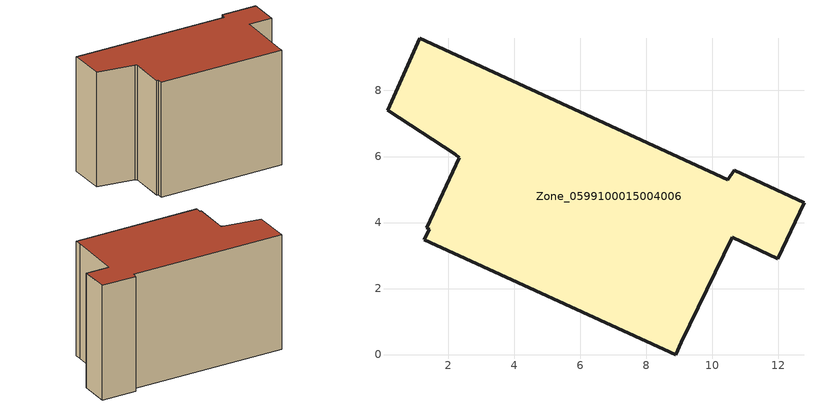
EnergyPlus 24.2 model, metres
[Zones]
Zone_0599100015004006
 floor ground (C_G): 10.46,5.3 10.67,5.58 12.78,4.61 11.99,2.91 10.6,3.55 9.05,0.36 8.89,0 1.28,3.48 1.42,3.79 1.34,3.83 2.33,5.96 2.21,6.07 0.16,7.39 1.14,9.58 z0.82
 wall outside (C_F): 9.05,0.36 10.6,3.55 11.99,2.91 12.78,4.61 10.67,5.58 10.46,5.3 1.14,9.58 0.16,7.39 2.21,6.07 2.33,5.96 1.34,3.83 1.42,3.79 1.28,3.48 8.89,0 9.05,0.36 z0.82:8.49
 roof outside (C_R): 10.67,5.58 10.46,5.3 1.14,9.58 0.16,7.39 2.21,6.07 2.33,5.96 1.34,3.83 1.42,3.79 1.28,3.48 8.89,0 9.05,0.36 10.6,3.55 11.99,2.91 12.78,4.61 z8.49
[BUILDING]
Pand.0599100015004006: North Axis=0; Terrain=City; Loads Convergence Tolerance Value=0.04; Temperature Convergence Tolerance Value=0.4; Solar Distribution=FullExterior; Maximum Number of Warmup Days=25; Minimum Number of Warmup Days=1
[Site:Location]
Rotterdam.The.Hague.AP_ZH_NLD Design_Conditions: Latitude=51.96; Longitude=4.45; Time Zone=1; Elevation=-4.5
[SITE:GROUNDTEMPERATURE:BUILDINGSURFACE]
18, 18, 18, 18, 18, 18, 18, 18, 18, 18, 18, 18
[MATERIAL] Thermal Absorptance=0.9; Solar Absorptance=0.7; Visible Absorptance=0.7
Name | Roughness | Thickness | Conductivity | Density | Specific Heat
G.TC.1965-1974 | MediumSmooth | 0.15 | 0.882353 | 540 | 1210
F.TC.1965-1974 | Rough | 0.3 | 0.697674 | 1920 | 840
R.TC.1965-1974 | MediumRough | 0.2 | 0.232558 | 1500 | 1000
[CONSTRUCTION]
C_G: G.TC.1965-1974
C_F: F.TC.1965-1974
C_R: R.TC.1965-1974
[ZONE]
Zone_0599100015004006: Type=1; Multiplier=1; Ceiling Height=Autocalculate; Volume=Autocalculate; Floor Area=autocalculate; Part of Total Floor Area=Yes
[ZONEINFILTRATION:DESIGNFLOWRATE]
Infil_Zone_0599100015004006: Zone or ZoneList or Space or SpaceList=Zone_0599100015004006; Schedule=AlwaysOn; Design Flow Rate Calculation Method=Flow/Area; Flow Rate per Floor Area=0.003; Constant Term Coefficient=1; Temperature Term Coefficient=0; Velocity Term Coefficient=0; Velocity Squared Term Coefficient=0
[HVACTEMPLATE:ZONE:IDEALLOADSAIRSYSTEM]
Zone_0599100015004006: Maximum Heating Supply Air Temperature=50; Minimum Cooling Supply Air Temperature=13; Maximum Heating Supply Air Humidity Ratio=0.0156; Minimum Cooling Supply Air Humidity Ratio=0.0077; Heating Limit=NoLimit; Cooling Limit=NoLimit; Dehumidification Control Type=ConstantSensibleHeatRatio; Cooling Sensible Heat Ratio=0.7; Dehumidification Setpoint=60; Humidification Control Type=None; Humidification Setpoint=30; Outdoor Air Method=None; Outdoor Air Flow Rate per Person=0.00944; Outdoor Air Flow Rate per Zone Floor Area=0; Outdoor Air Flow Rate per Zone=0; Demand Controlled Ventilation Type=None; Outdoor Air Economizer Type=NoEconomizer; Heat Recovery Type=None; Sensible Heat Recovery Effectiveness=0.7; Latent Heat Recovery Effectiveness=0.65
[ZONECONTROL:THERMOSTAT]
ThermostatControl_Zone_0599100015004006: Zone or ZoneList=Zone_0599100015004006; Control Type Schedule=DualSetpointControlType; Control 1=Thermostat_Zone_0599100015004006; Temperature Difference Between Cutout And Setpoint=0
[THERMOSTATSETPOINT:DUALSETPOINT]
Thermostat_Zone_0599100015004006: Heating Setpoint Temperature Schedule=HeatingSetpoint_Zone_0599100015004006; Cooling Setpoint Temperature Schedule=CoolingSetpoint_Zone_0599100015004006
[SCHEDULE:COMPACT]
HeatingSetpoint_Zone_0599100015004006: Through: 12/31, For: AllDays, Until: 24:00, 21
CoolingSetpoint_Zone_0599100015004006: Through: 12/31, For: AllDays, Until: 24:00, 24
DualSetpointControlType: Through: 12/31, For: AllDays, Until: 24:00, 4
AlwaysOn: Through: 12/31, For: AllDays, Until: 24:00, 1
